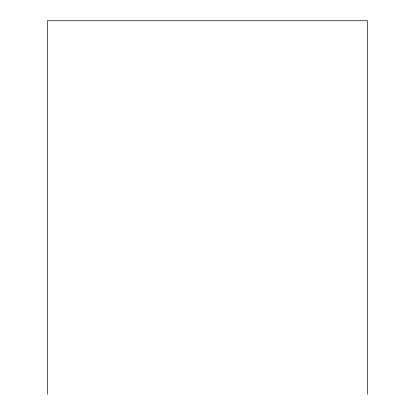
<?xml version="1.0" encoding="UTF-8"?>
<svg xmlns="http://www.w3.org/2000/svg" width="415" height="415" viewBox="0 0 415 415"><rect width="100%" height="100%" fill="white"/><g stroke="black" fill="none" stroke-linecap="round" stroke-linejoin="round"><path stroke-width="0.62" d="M367.54 394.25L367.54 20.75L47.46 20.75L47.46 394.25"/></g></svg>
